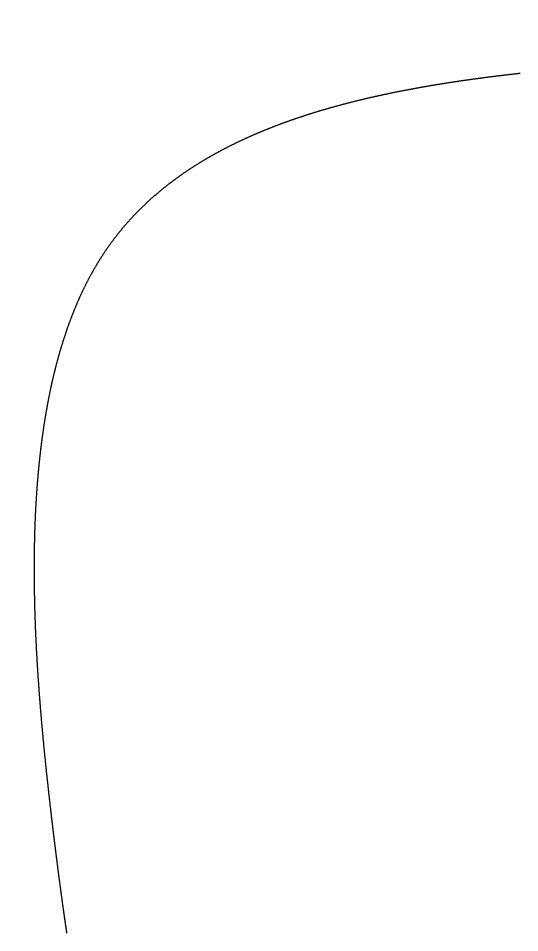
# Model space of a CAD drawing. Header units: millimetres. Extents: x 88 to 97873, y 32 to 55088.
# Drawn here: x 48995.788 to 48997.653, y 4954.056 to 4957.459 of the extents above; entities that cross this region are included whole.
import ezdxf

# ---------------------------------------------------------------- set-up
doc = ezdxf.new("R2010")
doc.units = ezdxf.units.MM
doc.header["$LTSCALE"] = 0.3

msp = doc.modelspace()

# ---------------------------------------------------------------- linework, layer by layer
msp.add_lwpolyline([(48997.6554, 4957.254), (48997.6531, 4957.2537), (48997.6508, 4957.2535), (48997.6484, 4957.2532), (48997.6461, 4957.253), (48997.6438, 4957.2527), (48997.6415, 4957.2524), (48997.6391, 4957.2522), (48997.6368, 4957.2519), (48997.6345, 4957.2516), (48997.6322, 4957.2514), (48997.6299, 4957.2511), (48997.6276, 4957.2509), (48997.6252, 4957.2506), (48997.6229, 4957.2503), (48997.6206, 4957.2501), (48997.6183, 4957.2498), (48997.616, 4957.2495), (48997.6137, 4957.2492), (48997.6114, 4957.249), (48997.609, 4957.2487), (48997.6067, 4957.2484), (48997.6044, 4957.2482), (48997.6021, 4957.2479), (48997.5998, 4957.2476), (48997.5975, 4957.2473), (48997.5952, 4957.2471), (48997.5929, 4957.2468), (48997.5906, 4957.2465), (48997.5882, 4957.2462), (48997.5859, 4957.246), (48997.5836, 4957.2457), (48997.5813, 4957.2454), (48997.579, 4957.2451), (48997.5767, 4957.2448), (48997.5744, 4957.2446), (48997.5721, 4957.2443), (48997.5698, 4957.244), (48997.5675, 4957.2437), (48997.5652, 4957.2434), (48997.5629, 4957.2431), (48997.5606, 4957.2428), (48997.5583, 4957.2426), (48997.556, 4957.2423), (48997.5537, 4957.242), (48997.5514, 4957.2417), (48997.5491, 4957.2414), (48997.5468, 4957.2411), (48997.5445, 4957.2408), (48997.5422, 4957.2405), (48997.5399, 4957.2402), (48997.5376, 4957.2399), (48997.5353, 4957.2396), (48997.533, 4957.2394), (48997.5307, 4957.2391), (48997.5284, 4957.2388), (48997.5262, 4957.2385), (48997.5239, 4957.2382), (48997.5216, 4957.2379), (48997.5193, 4957.2376), (48997.517, 4957.2373), (48997.5147, 4957.237), (48997.5124, 4957.2367), (48997.5101, 4957.2364), (48997.5078, 4957.2361), (48997.5056, 4957.2357), (48997.5033, 4957.2354), (48997.501, 4957.2351), (48997.4987, 4957.2348), (48997.4964, 4957.2345), (48997.4941, 4957.2342), (48997.4919, 4957.2339), (48997.4896, 4957.2336), (48997.4873, 4957.2333), (48997.485, 4957.233), (48997.4827, 4957.2327), (48997.4805, 4957.2323), (48997.4782, 4957.232), (48997.4759, 4957.2317), (48997.4736, 4957.2314), (48997.4714, 4957.2311), (48997.4691, 4957.2308), (48997.4668, 4957.2304), (48997.4645, 4957.2301), (48997.4623, 4957.2298), (48997.46, 4957.2295), (48997.4577, 4957.2292), (48997.4554, 4957.2288), (48997.4532, 4957.2285), (48997.4509, 4957.2282), (48997.4486, 4957.2279), (48997.4464, 4957.2275), (48997.4441, 4957.2272), (48997.4418, 4957.2269), (48997.4396, 4957.2265), (48997.4373, 4957.2262), (48997.435, 4957.2259), (48997.4328, 4957.2256), (48997.4305, 4957.2252), (48997.4283, 4957.2249), (48997.426, 4957.2246), (48997.4237, 4957.2242), (48997.4215, 4957.2239), (48997.4192, 4957.2235), (48997.417, 4957.2232), (48997.4147, 4957.2229), (48997.4124, 4957.2225), (48997.4102, 4957.2222), (48997.4079, 4957.2219), (48997.4057, 4957.2215), (48997.4034, 4957.2212), (48997.4012, 4957.2208), (48997.3989, 4957.2205), (48997.3967, 4957.2201), (48997.3944, 4957.2198), (48997.3922, 4957.2194), (48997.3899, 4957.2191), (48997.3877, 4957.2187), (48997.3854, 4957.2184), (48997.3832, 4957.218), (48997.3809, 4957.2177), (48997.3787, 4957.2173), (48997.3764, 4957.217), (48997.3742, 4957.2166), (48997.3719, 4957.2163), (48997.3697, 4957.2159), (48997.3675, 4957.2156), (48997.3652, 4957.2152), (48997.363, 4957.2148), (48997.3607, 4957.2145), (48997.3585, 4957.2141), (48997.3563, 4957.2138), (48997.354, 4957.2134), (48997.3518, 4957.213), (48997.3496, 4957.2127), (48997.3473, 4957.2123), (48997.3451, 4957.2119), (48997.3429, 4957.2116), (48997.3406, 4957.2112), (48997.3384, 4957.2108), (48997.3362, 4957.2105), (48997.3339, 4957.2101), (48997.3317, 4957.2097), (48997.3295, 4957.2093), (48997.3273, 4957.209), (48997.325, 4957.2086), (48997.3228, 4957.2082), (48997.3206, 4957.2078), (48997.3184, 4957.2075), (48997.3161, 4957.2071), (48997.3139, 4957.2067), (48997.3117, 4957.2063), (48997.3095, 4957.2059), (48997.3073, 4957.2055), (48997.305, 4957.2052), (48997.3028, 4957.2048), (48997.3006, 4957.2044), (48997.2984, 4957.204), (48997.2962, 4957.2036), (48997.294, 4957.2032), (48997.2917, 4957.2028), (48997.2895, 4957.2024), (48997.2873, 4957.2021), (48997.2851, 4957.2017), (48997.2829, 4957.2013), (48997.2807, 4957.2009), (48997.2785, 4957.2005), (48997.2763, 4957.2001), (48997.2741, 4957.1997), (48997.2719, 4957.1993), (48997.2697, 4957.1989), (48997.2675, 4957.1985), (48997.2653, 4957.1981), (48997.2631, 4957.1977), (48997.2609, 4957.1973), (48997.2587, 4957.1969), (48997.2565, 4957.1965), (48997.2543, 4957.1961), (48997.2521, 4957.1956), (48997.2499, 4957.1952), (48997.2477, 4957.1948), (48997.2455, 4957.1944), (48997.2433, 4957.194), (48997.2411, 4957.1936), (48997.2389, 4957.1932), (48997.2367, 4957.1928), (48997.2345, 4957.1923), (48997.2323, 4957.1919), (48997.2302, 4957.1915), (48997.228, 4957.1911), (48997.2258, 4957.1907), (48997.2236, 4957.1902), (48997.2214, 4957.1898), (48997.2192, 4957.1894), (48997.2171, 4957.189), (48997.2149, 4957.1885), (48997.2127, 4957.1881), (48997.2105, 4957.1877), (48997.2083, 4957.1873), (48997.2062, 4957.1868), (48997.204, 4957.1864), (48997.2018, 4957.186), (48997.1996, 4957.1855), (48997.1975, 4957.1851), (48997.1953, 4957.1847), (48997.1931, 4957.1842), (48997.191, 4957.1838), (48997.1888, 4957.1833), (48997.1866, 4957.1829), (48997.1844, 4957.1825), (48997.1823, 4957.182), (48997.1801, 4957.1816), (48997.178, 4957.1811), (48997.1758, 4957.1807), (48997.1736, 4957.1802), (48997.1715, 4957.1798), (48997.1693, 4957.1793), (48997.1672, 4957.1789), (48997.165, 4957.1784), (48997.1628, 4957.178), (48997.1607, 4957.1775), (48997.1585, 4957.1771), (48997.1564, 4957.1766), (48997.1542, 4957.1762), (48997.1521, 4957.1757), (48997.1499, 4957.1753), (48997.1478, 4957.1748), (48997.1456, 4957.1743), (48997.1435, 4957.1739), (48997.1413, 4957.1734), (48997.1392, 4957.1729), (48997.137, 4957.1725), (48997.1349, 4957.172), (48997.1328, 4957.1715), (48997.1306, 4957.1711), (48997.1285, 4957.1706), (48997.1263, 4957.1701), (48997.1242, 4957.1697), (48997.1221, 4957.1692), (48997.1199, 4957.1687), (48997.1178, 4957.1682), (48997.1157, 4957.1678), (48997.1135, 4957.1673), (48997.1114, 4957.1668), (48997.1093, 4957.1663), (48997.1071, 4957.1658), (48997.105, 4957.1653), (48997.1029, 4957.1649), (48997.1008, 4957.1644), (48997.0986, 4957.1639), (48997.0965, 4957.1634), (48997.0944, 4957.1629), (48997.0923, 4957.1624), (48997.0901, 4957.1619), (48997.088, 4957.1614), (48997.0859, 4957.1609), (48997.0838, 4957.1605), (48997.0817, 4957.16), (48997.0796, 4957.1595), (48997.0774, 4957.159), (48997.0753, 4957.1585), (48997.0732, 4957.158), (48997.0711, 4957.1575), (48997.069, 4957.157), (48997.0669, 4957.1564), (48997.0648, 4957.1559), (48997.0627, 4957.1554), (48997.0606, 4957.1549), (48997.0585, 4957.1544), (48997.0564, 4957.1539), (48997.0543, 4957.1534), (48997.0522, 4957.1529), (48997.0501, 4957.1524), (48997.048, 4957.1519), (48997.0459, 4957.1513), (48997.0438, 4957.1508), (48997.0417, 4957.1503), (48997.0396, 4957.1498), (48997.0375, 4957.1493), (48997.0354, 4957.1487), (48997.0333, 4957.1482), (48997.0312, 4957.1477), (48997.0291, 4957.1472), (48997.027, 4957.1466), (48997.025, 4957.1461), (48997.0229, 4957.1456), (48997.0208, 4957.145), (48997.0187, 4957.1445), (48997.0166, 4957.144), (48997.0146, 4957.1434), (48997.0125, 4957.1429), (48997.0104, 4957.1424), (48997.0083, 4957.1418), (48997.0062, 4957.1413), (48997.0042, 4957.1407), (48997.0021, 4957.1402), (48997, 4957.1397), (48996.998, 4957.1391), (48996.9959, 4957.1386), (48996.9938, 4957.138), (48996.9918, 4957.1375), (48996.9897, 4957.1369), (48996.9876, 4957.1364), (48996.9856, 4957.1358), (48996.9835, 4957.1353), (48996.9814, 4957.1347), (48996.9794, 4957.1341), (48996.9773, 4957.1336), (48996.9753, 4957.133), (48996.9732, 4957.1325), (48996.9712, 4957.1319), (48996.9691, 4957.1313), (48996.9671, 4957.1308), (48996.965, 4957.1302), (48996.963, 4957.1296), (48996.9609, 4957.1291), (48996.9589, 4957.1285), (48996.9568, 4957.1279), (48996.9548, 4957.1274), (48996.9527, 4957.1268), (48996.9507, 4957.1262), (48996.9487, 4957.1256), (48996.9466, 4957.125), (48996.9446, 4957.1245), (48996.9425, 4957.1239), (48996.9405, 4957.1233), (48996.9385, 4957.1227), (48996.9364, 4957.1221), (48996.9344, 4957.1215), (48996.9324, 4957.121), (48996.9304, 4957.1204), (48996.9283, 4957.1198), (48996.9263, 4957.1192), (48996.9243, 4957.1186), (48996.9223, 4957.118), (48996.9202, 4957.1174), (48996.9182, 4957.1168), (48996.9162, 4957.1162), (48996.9142, 4957.1156), (48996.9122, 4957.115), (48996.9101, 4957.1144), (48996.9081, 4957.1138), (48996.9061, 4957.1132), (48996.9041, 4957.1126), (48996.9021, 4957.112), (48996.9001, 4957.1114), (48996.8981, 4957.1108), (48996.8961, 4957.1102), (48996.8941, 4957.1095), (48996.8921, 4957.1089), (48996.8901, 4957.1083), (48996.8881, 4957.1077), (48996.8861, 4957.1071), (48996.8841, 4957.1065), (48996.8821, 4957.1058), (48996.8801, 4957.1052), (48996.8781, 4957.1046), (48996.8761, 4957.104), (48996.8741, 4957.1033), (48996.8721, 4957.1027), (48996.8701, 4957.1021), (48996.8681, 4957.1014), (48996.8661, 4957.1008), (48996.8642, 4957.1002), (48996.8622, 4957.0995), (48996.8602, 4957.0989), (48996.8582, 4957.0983), (48996.8562, 4957.0976), (48996.8542, 4957.097), (48996.8523, 4957.0963), (48996.8503, 4957.0957), (48996.8483, 4957.0951), (48996.8464, 4957.0944), (48996.8444, 4957.0938), (48996.8424, 4957.0931), (48996.8404, 4957.0925), (48996.8385, 4957.0918), (48996.8365, 4957.0912), (48996.8345, 4957.0905), (48996.8326, 4957.0898), (48996.8306, 4957.0892), (48996.8287, 4957.0885), (48996.8267, 4957.0879), (48996.8247, 4957.0872), (48996.8228, 4957.0865), (48996.8208, 4957.0859), (48996.8189, 4957.0852), (48996.8169, 4957.0845), (48996.815, 4957.0839), (48996.813, 4957.0832), (48996.8111, 4957.0825), (48996.8091, 4957.0818), (48996.8072, 4957.0812), (48996.8053, 4957.0805), (48996.8033, 4957.0798), (48996.8014, 4957.0791), (48996.7994, 4957.0785), (48996.7975, 4957.0778), (48996.7956, 4957.0771), (48996.7936, 4957.0764), (48996.7917, 4957.0757), (48996.7898, 4957.075), (48996.7878, 4957.0743), (48996.7859, 4957.0736), (48996.784, 4957.0729), (48996.7821, 4957.0722), (48996.7801, 4957.0716), (48996.7782, 4957.0709), (48996.7763, 4957.0702), (48996.7744, 4957.0695), (48996.7724, 4957.0687), (48996.7705, 4957.068), (48996.7686, 4957.0673), (48996.7667, 4957.0666), (48996.7648, 4957.0659), (48996.7629, 4957.0652), (48996.761, 4957.0645), (48996.7591, 4957.0638), (48996.7572, 4957.0631), (48996.7553, 4957.0624), (48996.7533, 4957.0616), (48996.7514, 4957.0609), (48996.7495, 4957.0602), (48996.7476, 4957.0595), (48996.7458, 4957.0588), (48996.7439, 4957.058), (48996.742, 4957.0573), (48996.7401, 4957.0566), (48996.7382, 4957.0558), (48996.7363, 4957.0551), (48996.7344, 4957.0544), (48996.7325, 4957.0536), (48996.7306, 4957.0529), (48996.7287, 4957.0522), (48996.7269, 4957.0514), (48996.725, 4957.0507), (48996.7231, 4957.0499), (48996.7212, 4957.0492), (48996.7194, 4957.0485), (48996.7175, 4957.0477), (48996.7156, 4957.047), (48996.7137, 4957.0462), (48996.7119, 4957.0455), (48996.71, 4957.0447), (48996.7081, 4957.044), (48996.7063, 4957.0432), (48996.7044, 4957.0424), (48996.7025, 4957.0417), (48996.7007, 4957.0409), (48996.6988, 4957.0402), (48996.697, 4957.0394), (48996.6951, 4957.0386), (48996.6933, 4957.0379), (48996.6914, 4957.0371), (48996.6895, 4957.0363), (48996.6877, 4957.0355), (48996.6859, 4957.0348), (48996.684, 4957.034), (48996.6822, 4957.0332), (48996.6803, 4957.0324), (48996.6785, 4957.0317), (48996.6766, 4957.0309), (48996.6748, 4957.0301), (48996.673, 4957.0293), (48996.6711, 4957.0285), (48996.6693, 4957.0277), (48996.6675, 4957.0269), (48996.6656, 4957.0261), (48996.6638, 4957.0254), (48996.662, 4957.0246), (48996.6602, 4957.0238), (48996.6583, 4957.023), (48996.6565, 4957.0222), (48996.6547, 4957.0214), (48996.6529, 4957.0206), (48996.651, 4957.0198), (48996.6492, 4957.0189), (48996.6474, 4957.0181), (48996.6456, 4957.0173), (48996.6438, 4957.0165), (48996.642, 4957.0157), (48996.6402, 4957.0149), (48996.6384, 4957.0141), (48996.6366, 4957.0133), (48996.6348, 4957.0124), (48996.633, 4957.0116), (48996.6312, 4957.0108), (48996.6294, 4957.01), (48996.6276, 4957.0091), (48996.6258, 4957.0083), (48996.624, 4957.0075), (48996.6222, 4957.0067), (48996.6204, 4957.0058), (48996.6186, 4957.005), (48996.6168, 4957.0041), (48996.6151, 4957.0033), (48996.6133, 4957.0025), (48996.6115, 4957.0016), (48996.6097, 4957.0008), (48996.6079, 4956.9999), (48996.6062, 4956.9991), (48996.6044, 4956.9982), (48996.6026, 4956.9974), (48996.6008, 4956.9965), (48996.5991, 4956.9957), (48996.5973, 4956.9948), (48996.5955, 4956.994), (48996.5938, 4956.9931), (48996.592, 4956.9923), (48996.5903, 4956.9914), (48996.5885, 4956.9905), (48996.5867, 4956.9897), (48996.585, 4956.9888), (48996.5832, 4956.9879), (48996.5815, 4956.9871), (48996.5797, 4956.9862), (48996.578, 4956.9853), (48996.5762, 4956.9844), (48996.5745, 4956.9836), (48996.5727, 4956.9827), (48996.571, 4956.9818), (48996.5693, 4956.9809), (48996.5675, 4956.98), (48996.5658, 4956.9792), (48996.5641, 4956.9783), (48996.5623, 4956.9774), (48996.5606, 4956.9765), (48996.5589, 4956.9756), (48996.5571, 4956.9747), (48996.5554, 4956.9738), (48996.5537, 4956.9729), (48996.552, 4956.972), (48996.5502, 4956.9711), (48996.5485, 4956.9702), (48996.5468, 4956.9693), (48996.5451, 4956.9684), (48996.5434, 4956.9675), (48996.5417, 4956.9666), (48996.54, 4956.9657), (48996.5382, 4956.9647), (48996.5365, 4956.9638), (48996.5348, 4956.9629), (48996.5331, 4956.962), (48996.5314, 4956.9611), (48996.5297, 4956.9601), (48996.528, 4956.9592), (48996.5263, 4956.9583), (48996.5247, 4956.9574), (48996.523, 4956.9564), (48996.5213, 4956.9555), (48996.5196, 4956.9546), (48996.5179, 4956.9536), (48996.5162, 4956.9527), (48996.5145, 4956.9518), (48996.5128, 4956.9508), (48996.5112, 4956.9499), (48996.5095, 4956.9489), (48996.5078, 4956.948), (48996.5061, 4956.947), (48996.5045, 4956.9461), (48996.5028, 4956.9451), (48996.5011, 4956.9442), (48996.4995, 4956.9432), (48996.4978, 4956.9423), (48996.4961, 4956.9413), (48996.4945, 4956.9404), (48996.4928, 4956.9394), (48996.4912, 4956.9384), (48996.4895, 4956.9375), (48996.4879, 4956.9365), (48996.4862, 4956.9355), (48996.4845, 4956.9346), (48996.4829, 4956.9336), (48996.4813, 4956.9326), (48996.4796, 4956.9316), (48996.478, 4956.9307), (48996.4763, 4956.9297), (48996.4747, 4956.9287), (48996.4731, 4956.9277), (48996.4714, 4956.9267), (48996.4698, 4956.9257), (48996.4682, 4956.9247), (48996.4665, 4956.9237), (48996.4649, 4956.9228), (48996.4633, 4956.9218), (48996.4616, 4956.9208), (48996.46, 4956.9198), (48996.4584, 4956.9188), (48996.4568, 4956.9178), (48996.4552, 4956.9168), (48996.4536, 4956.9157), (48996.4519, 4956.9147), (48996.4503, 4956.9137), (48996.4487, 4956.9127), (48996.4471, 4956.9117), (48996.4455, 4956.9107), (48996.4439, 4956.9097), (48996.4423, 4956.9086), (48996.4407, 4956.9076), (48996.4391, 4956.9066), (48996.4375, 4956.9056), (48996.4359, 4956.9045), (48996.4343, 4956.9035), (48996.4328, 4956.9025), (48996.4312, 4956.9015), (48996.4296, 4956.9004), (48996.428, 4956.8994), (48996.4264, 4956.8983), (48996.4248, 4956.8973), (48996.4233, 4956.8963), (48996.4217, 4956.8952), (48996.4201, 4956.8942), (48996.4185, 4956.8931), (48996.417, 4956.8921), (48996.4154, 4956.891), (48996.4138, 4956.89), (48996.4123, 4956.8889), (48996.4107, 4956.8878), (48996.4092, 4956.8868), (48996.4076, 4956.8857), (48996.406, 4956.8847), (48996.4045, 4956.8836), (48996.4029, 4956.8825), (48996.4014, 4956.8815), (48996.3998, 4956.8804), (48996.3983, 4956.8793), (48996.3967, 4956.8782), (48996.3952, 4956.8772), (48996.3937, 4956.8761), (48996.3921, 4956.875), (48996.3906, 4956.8739), (48996.3891, 4956.8728), (48996.3875, 4956.8717), (48996.386, 4956.8707), (48996.3845, 4956.8696), (48996.3829, 4956.8685), (48996.3814, 4956.8674), (48996.3799, 4956.8663), (48996.3784, 4956.8652), (48996.3769, 4956.8641), (48996.3753, 4956.863), (48996.3738, 4956.8619), (48996.3723, 4956.8608), (48996.3708, 4956.8597), (48996.3693, 4956.8585), (48996.3678, 4956.8574), (48996.3663, 4956.8563), (48996.3648, 4956.8552), (48996.3633, 4956.8541), (48996.3618, 4956.853), (48996.3603, 4956.8518), (48996.3588, 4956.8507), (48996.3573, 4956.8496), (48996.3558, 4956.8485), (48996.3543, 4956.8473), (48996.3528, 4956.8462), (48996.3514, 4956.8451), (48996.3499, 4956.8439), (48996.3484, 4956.8428), (48996.3469, 4956.8416), (48996.3454, 4956.8405), (48996.344, 4956.8394), (48996.3425, 4956.8382), (48996.341, 4956.8371), (48996.3396, 4956.8359), (48996.3381, 4956.8348), (48996.3366, 4956.8336), (48996.3352, 4956.8324), (48996.3337, 4956.8313), (48996.3323, 4956.8301), (48996.3308, 4956.829), (48996.3294, 4956.8278), (48996.3279, 4956.8266), (48996.3265, 4956.8255), (48996.325, 4956.8243), (48996.3236, 4956.8231), (48996.3221, 4956.8219), (48996.3207, 4956.8208), (48996.3193, 4956.8196), (48996.3178, 4956.8184), (48996.3164, 4956.8172), (48996.315, 4956.816), (48996.3135, 4956.8148), (48996.3121, 4956.8136), (48996.3107, 4956.8125), (48996.3093, 4956.8113), (48996.3078, 4956.8101), (48996.3064, 4956.8089), (48996.305, 4956.8077), (48996.3036, 4956.8065), (48996.3022, 4956.8053), (48996.3008, 4956.8041), (48996.2994, 4956.8028), (48996.298, 4956.8016), (48996.2965, 4956.8004), (48996.2951, 4956.7992), (48996.2937, 4956.798), (48996.2924, 4956.7968), (48996.291, 4956.7955), (48996.2896, 4956.7943), (48996.2882, 4956.7931), (48996.2868, 4956.7919), (48996.2854, 4956.7906), (48996.284, 4956.7894), (48996.2826, 4956.7882), (48996.2813, 4956.7869), (48996.2799, 4956.7857), (48996.2785, 4956.7845), (48996.2771, 4956.7832), (48996.2758, 4956.782), (48996.2744, 4956.7807), (48996.273, 4956.7795), (48996.2717, 4956.7782), (48996.2703, 4956.777), (48996.2689, 4956.7757), (48996.2676, 4956.7745), (48996.2662, 4956.7732), (48996.2649, 4956.7719), (48996.2635, 4956.7707), (48996.2622, 4956.7694), (48996.2608, 4956.7682), (48996.2595, 4956.7669), (48996.2581, 4956.7656), (48996.2568, 4956.7643), (48996.2555, 4956.7631), (48996.2541, 4956.7618), (48996.2528, 4956.7605), (48996.2515, 4956.7592), (48996.2501, 4956.7579), (48996.2488, 4956.7566), (48996.2475, 4956.7554), (48996.2462, 4956.7541), (48996.2448, 4956.7528), (48996.2435, 4956.7515), (48996.2422, 4956.7502), (48996.2409, 4956.7489), (48996.2396, 4956.7476), (48996.2383, 4956.7463), (48996.237, 4956.745), (48996.2357, 4956.7437), (48996.2344, 4956.7423), (48996.2331, 4956.741), (48996.2318, 4956.7397), (48996.2305, 4956.7384), (48996.2292, 4956.7371), (48996.2279, 4956.7358), (48996.2266, 4956.7344), (48996.2253, 4956.7331), (48996.224, 4956.7318), (48996.2228, 4956.7305), (48996.2215, 4956.7291), (48996.2202, 4956.7278), (48996.2189, 4956.7264), (48996.2176, 4956.7251), (48996.2164, 4956.7238), (48996.2151, 4956.7224), (48996.2138, 4956.7211), (48996.2126, 4956.7197), (48996.2113, 4956.7184), (48996.2101, 4956.717), (48996.2088, 4956.7157), (48996.2076, 4956.7143), (48996.2063, 4956.713), (48996.2051, 4956.7116), (48996.2038, 4956.7102), (48996.2026, 4956.7089), (48996.2013, 4956.7075), (48996.2001, 4956.7061), (48996.1988, 4956.7048), (48996.1976, 4956.7034), (48996.1964, 4956.702), (48996.1951, 4956.7006), (48996.1939, 4956.6992), (48996.1927, 4956.6979), (48996.1915, 4956.6965), (48996.1902, 4956.6951), (48996.189, 4956.6937), (48996.1878, 4956.6923), (48996.1866, 4956.6909), (48996.1854, 4956.6895), (48996.1842, 4956.6881), (48996.183, 4956.6867), (48996.1818, 4956.6853), (48996.1806, 4956.6839), (48996.1794, 4956.6825), (48996.1782, 4956.6811), (48996.177, 4956.6797), (48996.1758, 4956.6782), (48996.1746, 4956.6768), (48996.1734, 4956.6754), (48996.1722, 4956.674), (48996.171, 4956.6726), (48996.1698, 4956.6711), (48996.1687, 4956.6697), (48996.1675, 4956.6683), (48996.1663, 4956.6668), (48996.1651, 4956.6654), (48996.164, 4956.664), (48996.1628, 4956.6625), (48996.1616, 4956.6611), (48996.1605, 4956.6596), (48996.1593, 4956.6582), (48996.1582, 4956.6567), (48996.157, 4956.6553), (48996.1559, 4956.6538), (48996.1547, 4956.6524), (48996.1536, 4956.6509), (48996.1524, 4956.6495), (48996.1513, 4956.648), (48996.1501, 4956.6465), (48996.149, 4956.6451), (48996.1479, 4956.6436), (48996.1467, 4956.6421), (48996.1456, 4956.6406), (48996.1445, 4956.6392), (48996.1433, 4956.6377), (48996.1422, 4956.6362), (48996.1411, 4956.6347), (48996.14, 4956.6332), (48996.1389, 4956.6317), (48996.1377, 4956.6302), (48996.1366, 4956.6287), (48996.1355, 4956.6273), (48996.1344, 4956.6258), (48996.1333, 4956.6243), (48996.1322, 4956.6227), (48996.1311, 4956.6212), (48996.13, 4956.6197), (48996.1289, 4956.6182), (48996.1278, 4956.6167), (48996.1267, 4956.6152), (48996.1257, 4956.6137), (48996.1246, 4956.6122), (48996.1235, 4956.6106), (48996.1224, 4956.6091), (48996.1213, 4956.6076), (48996.1203, 4956.6061), (48996.1192, 4956.6045), (48996.1181, 4956.603), (48996.1171, 4956.6015), (48996.116, 4956.5999), (48996.1149, 4956.5984), (48996.1139, 4956.5968), (48996.1128, 4956.5953), (48996.1118, 4956.5937), (48996.1107, 4956.5922), (48996.1097, 4956.5906), (48996.1086, 4956.5891), (48996.1076, 4956.5875), (48996.1065, 4956.586), (48996.1055, 4956.5844), (48996.1045, 4956.5828), (48996.1034, 4956.5813), (48996.1024, 4956.5797), (48996.1014, 4956.5781), (48996.1003, 4956.5765), (48996.0993, 4956.575), (48996.0983, 4956.5734), (48996.0973, 4956.5718), (48996.0963, 4956.5702), (48996.0952, 4956.5686), (48996.0942, 4956.567), (48996.0932, 4956.5654), (48996.0922, 4956.5639), (48996.0912, 4956.5623), (48996.0902, 4956.5607), (48996.0892, 4956.5591), (48996.0882, 4956.5575), (48996.0872, 4956.5558), (48996.0862, 4956.5542), (48996.0852, 4956.5526), (48996.0843, 4956.551), (48996.0833, 4956.5494), (48996.0823, 4956.5478), (48996.0813, 4956.5462), (48996.0803, 4956.5445), (48996.0794, 4956.5429), (48996.0784, 4956.5413), (48996.0774, 4956.5397), (48996.0764, 4956.538), (48996.0755, 4956.5364), (48996.0745, 4956.5348), (48996.0736, 4956.5331), (48996.0726, 4956.5315), (48996.0716, 4956.5298), (48996.0707, 4956.5282), (48996.0697, 4956.5266), (48996.0688, 4956.5249), (48996.0679, 4956.5233), (48996.0669, 4956.5216), (48996.066, 4956.5199), (48996.065, 4956.5183), (48996.0641, 4956.5166), (48996.0632, 4956.515), (48996.0622, 4956.5133), (48996.0613, 4956.5116), (48996.0604, 4956.51), (48996.0595, 4956.5083), (48996.0585, 4956.5066), (48996.0576, 4956.5049), (48996.0567, 4956.5033), (48996.0558, 4956.5016), (48996.0549, 4956.4999), (48996.054, 4956.4982), (48996.0531, 4956.4965), (48996.0522, 4956.4948), (48996.0513, 4956.4931), (48996.0504, 4956.4914), (48996.0495, 4956.4898), (48996.0486, 4956.4881), (48996.0477, 4956.4864), (48996.0468, 4956.4847), (48996.0459, 4956.4829), (48996.045, 4956.4812), (48996.0441, 4956.4795), (48996.0432, 4956.4778), (48996.0424, 4956.4761), (48996.0415, 4956.4744), (48996.0406, 4956.4727), (48996.0397, 4956.471), (48996.0389, 4956.4692), (48996.038, 4956.4675), (48996.0371, 4956.4658), (48996.0363, 4956.4641), (48996.0354, 4956.4623), (48996.0346, 4956.4606), (48996.0337, 4956.4589), (48996.0329, 4956.4571), (48996.032, 4956.4554), (48996.0312, 4956.4536), (48996.0303, 4956.4519), (48996.0295, 4956.4502), (48996.0286, 4956.4484), (48996.0278, 4956.4467), (48996.027, 4956.4449), (48996.0261, 4956.4432), (48996.0253, 4956.4414), (48996.0245, 4956.4396), (48996.0236, 4956.4379), (48996.0228, 4956.4361), (48996.022, 4956.4344), (48996.0212, 4956.4326), (48996.0204, 4956.4308), (48996.0195, 4956.4291), (48996.0187, 4956.4273), (48996.0179, 4956.4255), (48996.0171, 4956.4237), (48996.0163, 4956.422), (48996.0155, 4956.4202), (48996.0147, 4956.4184), (48996.0139, 4956.4166), (48996.0131, 4956.4148), (48996.0123, 4956.413), (48996.0115, 4956.4113), (48996.0107, 4956.4095), (48996.0099, 4956.4077), (48996.0091, 4956.4059), (48996.0084, 4956.4041), (48996.0076, 4956.4023), (48996.0068, 4956.4005), (48996.006, 4956.3987), (48996.0052, 4956.3969), (48996.0045, 4956.3951), (48996.0037, 4956.3932), (48996.0029, 4956.3914), (48996.0022, 4956.3896), (48996.0014, 4956.3878), (48996.0006, 4956.386), (48995.9999, 4956.3842), (48995.9991, 4956.3823), (48995.9984, 4956.3805), (48995.9976, 4956.3787), (48995.9969, 4956.3769), (48995.9961, 4956.375), (48995.9954, 4956.3732), (48995.9946, 4956.3714), (48995.9939, 4956.3695), (48995.9932, 4956.3677), (48995.9924, 4956.3659), (48995.9917, 4956.364), (48995.991, 4956.3622), (48995.9902, 4956.3603), (48995.9895, 4956.3585), (48995.9888, 4956.3566), (48995.988, 4956.3548), (48995.9873, 4956.3529), (48995.9866, 4956.3511), (48995.9859, 4956.3492), (48995.9852, 4956.3474), (48995.9845, 4956.3455), (48995.9837, 4956.3437), (48995.983, 4956.3418), (48995.9823, 4956.3399), (48995.9816, 4956.3381), (48995.9809, 4956.3362), (48995.9802, 4956.3343), (48995.9795, 4956.3325), (48995.9788, 4956.3306), (48995.9781, 4956.3287), (48995.9774, 4956.3268), (48995.9768, 4956.3249), (48995.9761, 4956.3231), (48995.9754, 4956.3212), (48995.9747, 4956.3193), (48995.974, 4956.3174), (48995.9733, 4956.3155), (48995.9727, 4956.3136), (48995.972, 4956.3117), (48995.9713, 4956.3098), (48995.9707, 4956.308), (48995.97, 4956.3061), (48995.9693, 4956.3042), (48995.9687, 4956.3023), (48995.968, 4956.3004), (48995.9673, 4956.2984), (48995.9667, 4956.2965), (48995.966, 4956.2946), (48995.9654, 4956.2927), (48995.9647, 4956.2908), (48995.9641, 4956.2889), (48995.9634, 4956.287), (48995.9628, 4956.2851), (48995.9621, 4956.2831), (48995.9615, 4956.2812), (48995.9609, 4956.2793), (48995.9602, 4956.2774), (48995.9596, 4956.2755), (48995.959, 4956.2735), (48995.9583, 4956.2716), (48995.9577, 4956.2697), (48995.9571, 4956.2677), (48995.9564, 4956.2658), (48995.9558, 4956.2639), (48995.9552, 4956.2619), (48995.9546, 4956.26), (48995.954, 4956.2581), (48995.9534, 4956.2561), (48995.9527, 4956.2542), (48995.9521, 4956.2522), (48995.9515, 4956.2503), (48995.9509, 4956.2483), (48995.9503, 4956.2464), (48995.9497, 4956.2444), (48995.9491, 4956.2425), (48995.9485, 4956.2405), (48995.9479, 4956.2386), (48995.9473, 4956.2366), (48995.9467, 4956.2346), (48995.9462, 4956.2327), (48995.9456, 4956.2307), (48995.945, 4956.2287), (48995.9444, 4956.2268), (48995.9438, 4956.2248), (48995.9432, 4956.2228), (48995.9427, 4956.2209), (48995.9421, 4956.2189), (48995.9415, 4956.2169), (48995.9409, 4956.2149), (48995.9404, 4956.213), (48995.9398, 4956.211), (48995.9392, 4956.209), (48995.9387, 4956.207), (48995.9381, 4956.205), (48995.9376, 4956.203), (48995.937, 4956.2011), (48995.9365, 4956.1991), (48995.9359, 4956.1971), (48995.9353, 4956.1951), (48995.9348, 4956.1931), (48995.9343, 4956.1911), (48995.9337, 4956.1891), (48995.9332, 4956.1871), (48995.9326, 4956.1851), (48995.9321, 4956.1831), (48995.9315, 4956.1811), (48995.931, 4956.1791), (48995.9305, 4956.1771), (48995.9299, 4956.1751), (48995.9294, 4956.1731), (48995.9289, 4956.1711), (48995.9284, 4956.169), (48995.9278, 4956.167), (48995.9273, 4956.165), (48995.9268, 4956.163), (48995.9263, 4956.161), (48995.9258, 4956.159), (48995.9253, 4956.1569), (48995.9247, 4956.1549), (48995.9242, 4956.1529), (48995.9237, 4956.1509), (48995.9232, 4956.1488), (48995.9227, 4956.1468), (48995.9222, 4956.1448), (48995.9217, 4956.1427), (48995.9212, 4956.1407), (48995.9207, 4956.1387), (48995.9202, 4956.1366), (48995.9197, 4956.1346), (48995.9192, 4956.1326), (48995.9187, 4956.1305), (48995.9183, 4956.1285), (48995.9178, 4956.1264), (48995.9173, 4956.1244), (48995.9168, 4956.1223), (48995.9163, 4956.1203), (48995.9159, 4956.1183), (48995.9154, 4956.1162), (48995.9149, 4956.1142), (48995.9144, 4956.1121), (48995.914, 4956.11), (48995.9135, 4956.108), (48995.913, 4956.1059), (48995.9126, 4956.1039), (48995.9121, 4956.1018), (48995.9116, 4956.0998), (48995.9112, 4956.0977), (48995.9107, 4956.0956), (48995.9103, 4956.0936), (48995.9098, 4956.0915), (48995.9094, 4956.0894), (48995.9089, 4956.0874), (48995.9085, 4956.0853), (48995.908, 4956.0832), (48995.9076, 4956.0811), (48995.9071, 4956.0791), (48995.9067, 4956.077), (48995.9063, 4956.0749), (48995.9058, 4956.0728), (48995.9054, 4956.0708), (48995.905, 4956.0687), (48995.9045, 4956.0666), (48995.9041, 4956.0645), (48995.9037, 4956.0624), (48995.9032, 4956.0603), (48995.9028, 4956.0582), (48995.9024, 4956.0562), (48995.902, 4956.0541), (48995.9016, 4956.052), (48995.9011, 4956.0499), (48995.9007, 4956.0478), (48995.9003, 4956.0457), (48995.8999, 4956.0436), (48995.8995, 4956.0415), (48995.8991, 4956.0394), (48995.8987, 4956.0373), (48995.8983, 4956.0352), (48995.8979, 4956.0331), (48995.8975, 4956.031), (48995.8971, 4956.0289), (48995.8967, 4956.0268), (48995.8963, 4956.0247), (48995.8959, 4956.0226), (48995.8955, 4956.0204), (48995.8951, 4956.0183), (48995.8947, 4956.0162), (48995.8943, 4956.0141), (48995.8939, 4956.012), (48995.8936, 4956.0099), (48995.8932, 4956.0078), (48995.8928, 4956.0056), (48995.8924, 4956.0035), (48995.8921, 4956.0014), (48995.8917, 4955.9993), (48995.8913, 4955.9971), (48995.8909, 4955.995), (48995.8906, 4955.9929), (48995.8902, 4955.9908), (48995.8898, 4955.9886), (48995.8895, 4955.9865), (48995.8891, 4955.9844), (48995.8887, 4955.9822), (48995.8884, 4955.9801), (48995.888, 4955.978), (48995.8877, 4955.9758), (48995.8873, 4955.9737), (48995.887, 4955.9716), (48995.8866, 4955.9694), (48995.8863, 4955.9673), (48995.8859, 4955.9651), (48995.8856, 4955.963), (48995.8852, 4955.9609), (48995.8849, 4955.9587), (48995.8846, 4955.9566), (48995.8842, 4955.9544), (48995.8839, 4955.9523), (48995.8835, 4955.9501), (48995.8832, 4955.948), (48995.8829, 4955.9458), (48995.8826, 4955.9437), (48995.8822, 4955.9415), (48995.8819, 4955.9394), (48995.8816, 4955.9372), (48995.8813, 4955.9351), (48995.8809, 4955.9329), (48995.8806, 4955.9307), (48995.8803, 4955.9286), (48995.88, 4955.9264), (48995.8797, 4955.9243), (48995.8794, 4955.9221), (48995.879, 4955.9199), (48995.8787, 4955.9178), (48995.8784, 4955.9156), (48995.8781, 4955.9134), (48995.8778, 4955.9113), (48995.8775, 4955.9091), (48995.8772, 4955.9069), (48995.8769, 4955.9048), (48995.8766, 4955.9026), (48995.8763, 4955.9004), (48995.876, 4955.8982), (48995.8757, 4955.8961), (48995.8754, 4955.8939), (48995.8751, 4955.8917), (48995.8749, 4955.8895), (48995.8746, 4955.8874), (48995.8743, 4955.8852), (48995.874, 4955.883), (48995.8737, 4955.8808), (48995.8734, 4955.8786), (48995.8732, 4955.8764), (48995.8729, 4955.8743), (48995.8726, 4955.8721), (48995.8723, 4955.8699), (48995.8721, 4955.8677), (48995.8718, 4955.8655), (48995.8715, 4955.8633), (48995.8713, 4955.8611), (48995.871, 4955.8589), (48995.8707, 4955.8567), (48995.8705, 4955.8545), (48995.8702, 4955.8524), (48995.8699, 4955.8502), (48995.8697, 4955.848), (48995.8694, 4955.8458), (48995.8692, 4955.8436), (48995.8689, 4955.8414), (48995.8687, 4955.8392), (48995.8684, 4955.837), (48995.8682, 4955.8348), (48995.8679, 4955.8326), (48995.8677, 4955.8304), (48995.8674, 4955.8282), (48995.8672, 4955.826), (48995.8669, 4955.8237), (48995.8667, 4955.8215), (48995.8665, 4955.8193), (48995.8662, 4955.8171), (48995.866, 4955.8149), (48995.8658, 4955.8127), (48995.8655, 4955.8105), (48995.8653, 4955.8083), (48995.8651, 4955.8061), (48995.8648, 4955.8039), (48995.8646, 4955.8016), (48995.8644, 4955.7994), (48995.8642, 4955.7972), (48995.864, 4955.795), (48995.8637, 4955.7928), (48995.8635, 4955.7906), (48995.8633, 4955.7883), (48995.8631, 4955.7861), (48995.8629, 4955.7839), (48995.8627, 4955.7817), (48995.8624, 4955.7795), (48995.8622, 4955.7772), (48995.862, 4955.775), (48995.8618, 4955.7728), (48995.8616, 4955.7706), (48995.8614, 4955.7683), (48995.8612, 4955.7661), (48995.861, 4955.7639), (48995.8608, 4955.7616), (48995.8606, 4955.7594), (48995.8604, 4955.7572), (48995.8602, 4955.755), (48995.86, 4955.7527), (48995.8598, 4955.7505), (48995.8597, 4955.7483), (48995.8595, 4955.746), (48995.8593, 4955.7438), (48995.8591, 4955.7416), (48995.8589, 4955.7393), (48995.8587, 4955.7371), (48995.8585, 4955.7348), (48995.8584, 4955.7326), (48995.8582, 4955.7304), (48995.858, 4955.7281), (48995.8578, 4955.7259), (48995.8577, 4955.7236), (48995.8575, 4955.7214), (48995.8573, 4955.7192), (48995.8571, 4955.7169), (48995.857, 4955.7147), (48995.8568, 4955.7124), (48995.8566, 4955.7102), (48995.8565, 4955.7079), (48995.8563, 4955.7057), (48995.8562, 4955.7034), (48995.856, 4955.7012), (48995.8558, 4955.6989), (48995.8557, 4955.6967), (48995.8555, 4955.6944), (48995.8554, 4955.6922), (48995.8552, 4955.6899), (48995.8551, 4955.6877), (48995.8549, 4955.6854), (48995.8548, 4955.6832), (48995.8546, 4955.6809), (48995.8545, 4955.6787), (48995.8543, 4955.6764), (48995.8542, 4955.6742), (48995.854, 4955.6719), (48995.8539, 4955.6697), (48995.8538, 4955.6674), (48995.8536, 4955.6651), (48995.8535, 4955.6629), (48995.8534, 4955.6606), (48995.8532, 4955.6584), (48995.8531, 4955.6561), (48995.853, 4955.6538), (48995.8528, 4955.6516), (48995.8527, 4955.6493), (48995.8526, 4955.6471), (48995.8525, 4955.6448), (48995.8523, 4955.6425), (48995.8522, 4955.6403), (48995.8521, 4955.638), (48995.852, 4955.6357), (48995.8518, 4955.6335), (48995.8517, 4955.6312), (48995.8516, 4955.6289), (48995.8515, 4955.6267), (48995.8514, 4955.6244), (48995.8513, 4955.6221), (48995.8512, 4955.6199), (48995.851, 4955.6176), (48995.8509, 4955.6153), (48995.8508, 4955.6131), (48995.8507, 4955.6108), (48995.8506, 4955.6085), (48995.8505, 4955.6062), (48995.8504, 4955.604), (48995.8503, 4955.6017), (48995.8502, 4955.5994), (48995.8501, 4955.5972), (48995.85, 4955.5949), (48995.8499, 4955.5926), (48995.8498, 4955.5903), (48995.8497, 4955.5881), (48995.8497, 4955.5858), (48995.8496, 4955.5835), (48995.8495, 4955.5812), (48995.8494, 4955.5789), (48995.8493, 4955.5767), (48995.8492, 4955.5744), (48995.8491, 4955.5721), (48995.849, 4955.5698), (48995.849, 4955.5676), (48995.8489, 4955.5653), (48995.8488, 4955.563), (48995.8487, 4955.5607), (48995.8487, 4955.5584), (48995.8486, 4955.5561), (48995.8485, 4955.5539), (48995.8484, 4955.5516), (48995.8484, 4955.5493), (48995.8483, 4955.547), (48995.8482, 4955.5447), (48995.8482, 4955.5424), (48995.8481, 4955.5402), (48995.848, 4955.5379), (48995.848, 4955.5356), (48995.8479, 4955.5333), (48995.8478, 4955.531), (48995.8478, 4955.5287), (48995.8477, 4955.5264), (48995.8477, 4955.5242), (48995.8476, 4955.5219), (48995.8475, 4955.5196), (48995.8475, 4955.5173), (48995.8474, 4955.515), (48995.8474, 4955.5127), (48995.8473, 4955.5104), (48995.8473, 4955.5081), (48995.8472, 4955.5059), (48995.8472, 4955.5036), (48995.8472, 4955.5013), (48995.8471, 4955.499), (48995.8471, 4955.4967), (48995.847, 4955.4944), (48995.847, 4955.4921), (48995.8469, 4955.4898), (48995.8469, 4955.4875), (48995.8469, 4955.4852), (48995.8468, 4955.4829), (48995.8468, 4955.4806), (48995.8468, 4955.4784), (48995.8467, 4955.4761), (48995.8467, 4955.4738), (48995.8467, 4955.4715), (48995.8466, 4955.4692), (48995.8466, 4955.4669), (48995.8466, 4955.4646), (48995.8466, 4955.4623), (48995.8465, 4955.46), (48995.8465, 4955.4577), (48995.8465, 4955.4554), (48995.8465, 4955.4531), (48995.8464, 4955.4508), (48995.8464, 4955.4485), (48995.8464, 4955.4462), (48995.8464, 4955.4439), (48995.8464, 4955.4416), (48995.8464, 4955.4393), (48995.8463, 4955.437), (48995.8463, 4955.4347), (48995.8463, 4955.4324), (48995.8463, 4955.4301), (48995.8463, 4955.4278), (48995.8463, 4955.4255), (48995.8463, 4955.4232), (48995.8463, 4955.4209), (48995.8463, 4955.4186), (48995.8463, 4955.4163), (48995.8463, 4955.414), (48995.8463, 4955.4117), (48995.8463, 4955.4094), (48995.8463, 4955.4071), (48995.8463, 4955.4048), (48995.8463, 4955.4025), (48995.8463, 4955.4002), (48995.8463, 4955.3979), (48995.8463, 4955.3956), (48995.8463, 4955.3933), (48995.8463, 4955.391), (48995.8463, 4955.3887), (48995.8463, 4955.3864), (48995.8463, 4955.3841), (48995.8464, 4955.3818), (48995.8464, 4955.3795), (48995.8464, 4955.3772), (48995.8464, 4955.3749), (48995.8464, 4955.3726), (48995.8464, 4955.3703), (48995.8464, 4955.368), (48995.8465, 4955.3657), (48995.8465, 4955.3634), (48995.8465, 4955.3611), (48995.8465, 4955.3588), (48995.8466, 4955.3565), (48995.8466, 4955.3542), (48995.8466, 4955.3519), (48995.8466, 4955.3496), (48995.8467, 4955.3473), (48995.8467, 4955.345), (48995.8467, 4955.3427), (48995.8468, 4955.3404), (48995.8468, 4955.3381), (48995.8468, 4955.3358), (48995.8469, 4955.3335), (48995.8469, 4955.3312), (48995.8469, 4955.3289), (48995.847, 4955.3266), (48995.847, 4955.3243), (48995.847, 4955.322), (48995.8471, 4955.3197), (48995.8471, 4955.3174), (48995.8472, 4955.3151), (48995.8472, 4955.3128), (48995.8473, 4955.3105), (48995.8473, 4955.3082), (48995.8474, 4955.3059), (48995.8474, 4955.3036), (48995.8474, 4955.3013), (48995.8475, 4955.2989), (48995.8475, 4955.2966), (48995.8476, 4955.2943), (48995.8476, 4955.292), (48995.8477, 4955.2897), (48995.8478, 4955.2874), (48995.8478, 4955.2851), (48995.8479, 4955.2828), (48995.8479, 4955.2805), (48995.848, 4955.2782), (48995.848, 4955.2759), (48995.8481, 4955.2736), (48995.8482, 4955.2713), (48995.8482, 4955.269), (48995.8483, 4955.2667), (48995.8483, 4955.2644), (48995.8484, 4955.2621), (48995.8485, 4955.2598), (48995.8485, 4955.2575), (48995.8486, 4955.2552), (48995.8487, 4955.2529), (48995.8487, 4955.2506), (48995.8488, 4955.2483), (48995.8489, 4955.246), (48995.849, 4955.2437), (48995.849, 4955.2414), (48995.8491, 4955.2391), (48995.8492, 4955.2368), (48995.8493, 4955.2345), (48995.8493, 4955.2322), (48995.8494, 4955.2299), (48995.8495, 4955.2276), (48995.8496, 4955.2253), (48995.8496, 4955.223), (48995.8497, 4955.2207), (48995.8498, 4955.2184), (48995.8499, 4955.2161), (48995.85, 4955.2138), (48995.8501, 4955.2115), (48995.8501, 4955.2092), (48995.8502, 4955.2069), (48995.8503, 4955.2046), (48995.8504, 4955.2023), (48995.8505, 4955.2), (48995.8506, 4955.1977), (48995.8507, 4955.1954), (48995.8508, 4955.1931), (48995.8509, 4955.1908), (48995.851, 4955.1885), (48995.851, 4955.1862), (48995.8511, 4955.1839), (48995.8512, 4955.1816), (48995.8513, 4955.1793), (48995.8514, 4955.177), (48995.8515, 4955.1748), (48995.8516, 4955.1725), (48995.8517, 4955.1702), (48995.8518, 4955.1679), (48995.8519, 4955.1656), (48995.852, 4955.1633), (48995.8521, 4955.161), (48995.8522, 4955.1587), (48995.8523, 4955.1564), (48995.8524, 4955.1541), (48995.8526, 4955.1518), (48995.8527, 4955.1495), (48995.8528, 4955.1472), (48995.8529, 4955.1449), (48995.853, 4955.1426), (48995.8531, 4955.1404), (48995.8532, 4955.1381), (48995.8533, 4955.1358), (48995.8534, 4955.1335), (48995.8535, 4955.1312), (48995.8537, 4955.1289), (48995.8538, 4955.1266), (48995.8539, 4955.1243), (48995.854, 4955.122), (48995.8541, 4955.1197), (48995.8542, 4955.1175), (48995.8544, 4955.1152), (48995.8545, 4955.1129), (48995.8546, 4955.1106), (48995.8547, 4955.1083), (48995.8548, 4955.106), (48995.855, 4955.1037), (48995.8551, 4955.1015), (48995.8552, 4955.0992), (48995.8553, 4955.0969), (48995.8555, 4955.0946), (48995.8556, 4955.0923), (48995.8557, 4955.09), (48995.8558, 4955.0877), (48995.856, 4955.0855), (48995.8561, 4955.0832), (48995.8562, 4955.0809), (48995.8564, 4955.0786), (48995.8565, 4955.0763), (48995.8566, 4955.0741), (48995.8568, 4955.0718), (48995.8569, 4955.0695), (48995.857, 4955.0672), (48995.8572, 4955.0649), (48995.8573, 4955.0627), (48995.8574, 4955.0604), (48995.8576, 4955.0581), (48995.8577, 4955.0558), (48995.8579, 4955.0535), (48995.858, 4955.0513), (48995.8581, 4955.049), (48995.8583, 4955.0467), (48995.8584, 4955.0444), (48995.8586, 4955.0422), (48995.8587, 4955.0399), (48995.8588, 4955.0376), (48995.859, 4955.0353), (48995.8591, 4955.0331), (48995.8593, 4955.0308), (48995.8594, 4955.0285), (48995.8596, 4955.0263), (48995.8597, 4955.024), (48995.8599, 4955.0217), (48995.86, 4955.0194), (48995.8602, 4955.0172), (48995.8603, 4955.0149), (48995.8605, 4955.0126), (48995.8606, 4955.0104), (48995.8608, 4955.0081), (48995.8609, 4955.0058), (48995.8611, 4955.0036), (48995.8612, 4955.0013), (48995.8614, 4954.999), (48995.8615, 4954.9968), (48995.8617, 4954.9945), (48995.8619, 4954.9923), (48995.862, 4954.99), (48995.8622, 4954.9877), (48995.8623, 4954.9855), (48995.8625, 4954.9832), (48995.8627, 4954.9809), (48995.8628, 4954.9787), (48995.863, 4954.9764), (48995.8631, 4954.9742), (48995.8633, 4954.9719), (48995.8635, 4954.9696), (48995.8636, 4954.9674), (48995.8638, 4954.9651), (48995.864, 4954.9629), (48995.8641, 4954.9606), (48995.8643, 4954.9584), (48995.8645, 4954.9561), (48995.8646, 4954.9539), (48995.8648, 4954.9516), (48995.865, 4954.9494), (48995.8651, 4954.9471), (48995.8653, 4954.9449), (48995.8655, 4954.9426), (48995.8656, 4954.9404), (48995.8658, 4954.9381), (48995.866, 4954.9359), (48995.8662, 4954.9336), (48995.8663, 4954.9314), (48995.8665, 4954.9291), (48995.8667, 4954.9269), (48995.8668, 4954.9246), (48995.867, 4954.9224), (48995.8672, 4954.9201), (48995.8674, 4954.9179), (48995.8676, 4954.9156), (48995.8677, 4954.9134), (48995.8679, 4954.9112), (48995.8681, 4954.9089), (48995.8683, 4954.9067), (48995.8684, 4954.9044), (48995.8686, 4954.9022), (48995.8688, 4954.9), (48995.869, 4954.8977), (48995.8692, 4954.8955), (48995.8694, 4954.8933), (48995.8695, 4954.891), (48995.8697, 4954.8888), (48995.8699, 4954.8866), (48995.8701, 4954.8843), (48995.8703, 4954.8821), (48995.8705, 4954.8799), (48995.8706, 4954.8776), (48995.8708, 4954.8754), (48995.871, 4954.8732), (48995.8712, 4954.8709), (48995.8714, 4954.8687), (48995.8716, 4954.8665), (48995.8718, 4954.8643), (48995.872, 4954.862), (48995.8722, 4954.8598), (48995.8723, 4954.8576), (48995.8725, 4954.8554), (48995.8727, 4954.8532), (48995.8729, 4954.8509), (48995.8731, 4954.8487), (48995.8733, 4954.8465), (48995.8735, 4954.8443), (48995.8737, 4954.8421), (48995.8739, 4954.8398), (48995.8741, 4954.8376), (48995.8743, 4954.8354), (48995.8745, 4954.8332), (48995.8747, 4954.831), (48995.8749, 4954.8288), (48995.8751, 4954.8266), (48995.8753, 4954.8243), (48995.8755, 4954.8221), (48995.8757, 4954.8199), (48995.8759, 4954.8177), (48995.8761, 4954.8155), (48995.8763, 4954.8133), (48995.8765, 4954.8111), (48995.8767, 4954.8089), (48995.8769, 4954.8067), (48995.8771, 4954.8045), (48995.8773, 4954.8023), (48995.8775, 4954.8001), (48995.8777, 4954.7979), (48995.8779, 4954.7957), (48995.8781, 4954.7935), (48995.8783, 4954.7913), (48995.8785, 4954.7891), (48995.8787, 4954.7869), (48995.8789, 4954.7847), (48995.8791, 4954.7825), (48995.8793, 4954.7803), (48995.8795, 4954.7781), (48995.8797, 4954.7759), (48995.8799, 4954.7737), (48995.8801, 4954.7715), (48995.8803, 4954.7694), (48995.8806, 4954.7672), (48995.8808, 4954.765), (48995.881, 4954.7628), (48995.8812, 4954.7606), (48995.8814, 4954.7584), (48995.8816, 4954.7562), (48995.8818, 4954.7541), (48995.882, 4954.7519), (48995.8822, 4954.7497), (48995.8824, 4954.7475), (48995.8827, 4954.7453), (48995.8829, 4954.7432), (48995.8831, 4954.741), (48995.8833, 4954.7388), (48995.8835, 4954.7366), (48995.8837, 4954.7345), (48995.8839, 4954.7323), (48995.8842, 4954.7301), (48995.8844, 4954.728), (48995.8846, 4954.7258), (48995.8848, 4954.7236), (48995.885, 4954.7215), (48995.8852, 4954.7193), (48995.8855, 4954.7171), (48995.8857, 4954.715), (48995.8859, 4954.7128), (48995.8861, 4954.7106), (48995.8863, 4954.7085), (48995.8865, 4954.7063), (48995.8868, 4954.7042), (48995.887, 4954.702), (48995.8872, 4954.6998), (48995.8874, 4954.6977), (48995.8876, 4954.6955), (48995.8879, 4954.6934), (48995.8881, 4954.6912), (48995.8883, 4954.6891), (48995.8885, 4954.6869), (48995.8887, 4954.6848), (48995.889, 4954.6826), (48995.8892, 4954.6805), (48995.8894, 4954.6783), (48995.8896, 4954.6762), (48995.8899, 4954.6741), (48995.8901, 4954.6719), (48995.8903, 4954.6698), (48995.8905, 4954.6676), (48995.8908, 4954.6655), (48995.891, 4954.6634), (48995.8912, 4954.6612), (48995.8914, 4954.6591), (48995.8917, 4954.6569), (48995.8919, 4954.6548), (48995.8921, 4954.6527), (48995.8923, 4954.6505), (48995.8926, 4954.6484), (48995.8928, 4954.6463), (48995.893, 4954.6442), (48995.8932, 4954.642), (48995.8935, 4954.6399), (48995.8937, 4954.6378), (48995.8939, 4954.6357), (48995.8941, 4954.6335), (48995.8944, 4954.6314), (48995.8946, 4954.6293), (48995.8948, 4954.6272), (48995.8951, 4954.6251), (48995.8953, 4954.623), (48995.8955, 4954.6208), (48995.8957, 4954.6187), (48995.896, 4954.6166), (48995.8962, 4954.6145), (48995.8964, 4954.6124), (48995.8967, 4954.6103), (48995.8969, 4954.6082), (48995.8971, 4954.6061), (48995.8974, 4954.604), (48995.8976, 4954.6019), (48995.8978, 4954.5998), (48995.898, 4954.5977), (48995.8983, 4954.5956), (48995.8985, 4954.5935), (48995.8987, 4954.5914), (48995.899, 4954.5893), (48995.8992, 4954.5872), (48995.8994, 4954.5851), (48995.8997, 4954.583), (48995.8999, 4954.5809), (48995.9001, 4954.5788), (48995.9004, 4954.5767), (48995.9006, 4954.5746), (48995.9008, 4954.5726), (48995.9011, 4954.5705), (48995.9013, 4954.5684), (48995.9015, 4954.5663), (48995.9018, 4954.5642), (48995.902, 4954.5622), (48995.9022, 4954.5601), (48995.9025, 4954.558), (48995.9027, 4954.5559), (48995.9029, 4954.5539), (48995.9032, 4954.5518), (48995.9034, 4954.5497), (48995.9037, 4954.5476), (48995.9039, 4954.5456), (48995.9041, 4954.5435), (48995.9044, 4954.5414), (48995.9046, 4954.5394), (48995.9048, 4954.5373), (48995.9051, 4954.5353), (48995.9053, 4954.5332), (48995.9055, 4954.5311), (48995.9058, 4954.5291), (48995.906, 4954.527), (48995.9062, 4954.525), (48995.9065, 4954.5229), (48995.9067, 4954.5209), (48995.907, 4954.5188), (48995.9072, 4954.5168), (48995.9074, 4954.5147), (48995.9077, 4954.5127), (48995.9079, 4954.5106), (48995.9081, 4954.5086), (48995.9084, 4954.5065), (48995.9086, 4954.5045), (48995.9089, 4954.5025), (48995.9091, 4954.5004), (48995.9093, 4954.4984), (48995.9096, 4954.4964), (48995.9098, 4954.4943), (48995.91, 4954.4923), (48995.9103, 4954.4903), (48995.9105, 4954.4882), (48995.9108, 4954.4862), (48995.911, 4954.4842), (48995.9112, 4954.4822), (48995.9115, 4954.4801), (48995.9117, 4954.4781), (48995.912, 4954.4761), (48995.9122, 4954.4741), (48995.9124, 4954.4721), (48995.9127, 4954.47), (48995.9129, 4954.468), (48995.9131, 4954.466), (48995.9134, 4954.464), (48995.9136, 4954.462), (48995.9139, 4954.46), (48995.9141, 4954.458), (48995.9143, 4954.456), (48995.9146, 4954.454), (48995.9148, 4954.452), (48995.9151, 4954.45), (48995.9153, 4954.448), (48995.9155, 4954.446), (48995.9158, 4954.444), (48995.916, 4954.442), (48995.9162, 4954.44), (48995.9165, 4954.438), (48995.9167, 4954.436), (48995.917, 4954.434), (48995.9172, 4954.432), (48995.9174, 4954.43), (48995.9177, 4954.4281), (48995.9179, 4954.4261), (48995.9182, 4954.4241), (48995.9184, 4954.4221), (48995.9186, 4954.4201), (48995.9189, 4954.4182), (48995.9191, 4954.4162), (48995.9194, 4954.4142), (48995.9196, 4954.4122), (48995.9198, 4954.4103), (48995.9201, 4954.4083), (48995.9203, 4954.4063), (48995.9206, 4954.4044), (48995.9208, 4954.4024), (48995.921, 4954.4004), (48995.9213, 4954.3985), (48995.9215, 4954.3965), (48995.9218, 4954.3946), (48995.922, 4954.3926), (48995.9222, 4954.3906), (48995.9225, 4954.3887), (48995.9227, 4954.3867), (48995.923, 4954.3848), (48995.9232, 4954.3828), (48995.9234, 4954.3809), (48995.9237, 4954.3789), (48995.9239, 4954.377), (48995.9242, 4954.375), (48995.9244, 4954.3731), (48995.9246, 4954.3712), (48995.9249, 4954.3692), (48995.9251, 4954.3673), (48995.9254, 4954.3653), (48995.9256, 4954.3634), (48995.9259, 4954.3615), (48995.9261, 4954.3595), (48995.9263, 4954.3576), (48995.9266, 4954.3557), (48995.9268, 4954.3537), (48995.9271, 4954.3518), (48995.9273, 4954.3499), (48995.9275, 4954.348), (48995.9278, 4954.346), (48995.928, 4954.3441), (48995.9283, 4954.3422), (48995.9285, 4954.3403), (48995.9287, 4954.3384), (48995.929, 4954.3364), (48995.9292, 4954.3345), (48995.9295, 4954.3326), (48995.9297, 4954.3307), (48995.93, 4954.3288), (48995.9302, 4954.3269), (48995.9304, 4954.325), (48995.9307, 4954.3231), (48995.9309, 4954.3211), (48995.9312, 4954.3192), (48995.9314, 4954.3173), (48995.9317, 4954.3154), (48995.9319, 4954.3135), (48995.9321, 4954.3116), (48995.9324, 4954.3097), (48995.9326, 4954.3078), (48995.9329, 4954.306), (48995.9331, 4954.3041), (48995.9334, 4954.3022), (48995.9336, 4954.3003), (48995.9338, 4954.2984), (48995.9341, 4954.2965), (48995.9343, 4954.2946), (48995.9346, 4954.2927), (48995.9348, 4954.2908), (48995.9351, 4954.289), (48995.9353, 4954.2871), (48995.9355, 4954.2852), (48995.9358, 4954.2833), (48995.936, 4954.2814), (48995.9363, 4954.2796), (48995.9365, 4954.2777), (48995.9368, 4954.2758), (48995.937, 4954.2739), (48995.9373, 4954.2721), (48995.9375, 4954.2702), (48995.9377, 4954.2683), (48995.938, 4954.2665), (48995.9382, 4954.2646), (48995.9385, 4954.2627), (48995.9387, 4954.2609), (48995.939, 4954.259), (48995.9392, 4954.2572), (48995.9395, 4954.2553), (48995.9397, 4954.2534), (48995.9399, 4954.2516), (48995.9402, 4954.2497), (48995.9404, 4954.2479), (48995.9407, 4954.246), (48995.9409, 4954.2442), (48995.9412, 4954.2423), (48995.9414, 4954.2405), (48995.9417, 4954.2386), (48995.9419, 4954.2368), (48995.9422, 4954.235), (48995.9424, 4954.2331), (48995.9426, 4954.2313), (48995.9429, 4954.2294), (48995.9431, 4954.2276), (48995.9434, 4954.2258), (48995.9436, 4954.2239), (48995.9439, 4954.2221), (48995.9441, 4954.2202), (48995.9444, 4954.2184), (48995.9446, 4954.2166), (48995.9449, 4954.2148), (48995.9451, 4954.2129), (48995.9454, 4954.2111), (48995.9456, 4954.2093), (48995.9459, 4954.2075), (48995.9461, 4954.2056), (48995.9463, 4954.2038), (48995.9466, 4954.202), (48995.9468, 4954.2002), (48995.9471, 4954.1983), (48995.9473, 4954.1965), (48995.9476, 4954.1947), (48995.9478, 4954.1929), (48995.9481, 4954.1911), (48995.9483, 4954.1893), (48995.9486, 4954.1875), (48995.9488, 4954.1857), (48995.9491, 4954.1839), (48995.9493, 4954.182), (48995.9496, 4954.1802), (48995.9498, 4954.1784), (48995.9501, 4954.1766), (48995.9503, 4954.1748), (48995.9506, 4954.173), (48995.9508, 4954.1712), (48995.9511, 4954.1694), (48995.9513, 4954.1676), (48995.9516, 4954.1658), (48995.9518, 4954.1641), (48995.9521, 4954.1623), (48995.9523, 4954.1605), (48995.9526, 4954.1587), (48995.9528, 4954.1569), (48995.9531, 4954.1551), (48995.9533, 4954.1533), (48995.9536, 4954.1515), (48995.9538, 4954.1498), (48995.9541, 4954.148), (48995.9543, 4954.1462), (48995.9546, 4954.1444), (48995.9548, 4954.1426), (48995.9551, 4954.1409), (48995.9553, 4954.1391), (48995.9556, 4954.1373), (48995.9558, 4954.1355), (48995.9561, 4954.1338), (48995.9563, 4954.132), (48995.9566, 4954.1302), (48995.9568, 4954.1284), (48995.9571, 4954.1267), (48995.9573, 4954.1249), (48995.9576, 4954.1231), (48995.9578, 4954.1214), (48995.9581, 4954.1196), (48995.9583, 4954.1179), (48995.9586, 4954.1161), (48995.9588, 4954.1143), (48995.9591, 4954.1126), (48995.9593, 4954.1108), (48995.9596, 4954.1091), (48995.9598, 4954.1073), (48995.9601, 4954.1056), (48995.9604, 4954.1038), (48995.9606, 4954.1021), (48995.9609, 4954.1003), (48995.9611, 4954.0986), (48995.9614, 4954.0968), (48995.9616, 4954.0951), (48995.9619, 4954.0933), (48995.9621, 4954.0916), (48995.9624, 4954.0898), (48995.9626, 4954.0881), (48995.9629, 4954.0864), (48995.9631, 4954.0846), (48995.9634, 4954.0829), (48995.9636, 4954.0811), (48995.9639, 4954.0794), (48995.9642, 4954.0777), (48995.9644, 4954.0759), (48995.9647, 4954.0742), (48995.9649, 4954.0725), (48995.9652, 4954.0708), (48995.9654, 4954.069), (48995.9657, 4954.0673), (48995.9659, 4954.0656), (48995.9662, 4954.0639), (48995.9665, 4954.0621), (48995.9667, 4954.0604), (48995.967, 4954.0587), (48995.9672, 4954.057), (48995.9675, 4954.0552)])
for radius in [18.5479, 14.363, 11.4141]:
    msp.add_circle((49000.4639, 4962.2533), radius)

doc.saveas('drawing.dxf')
